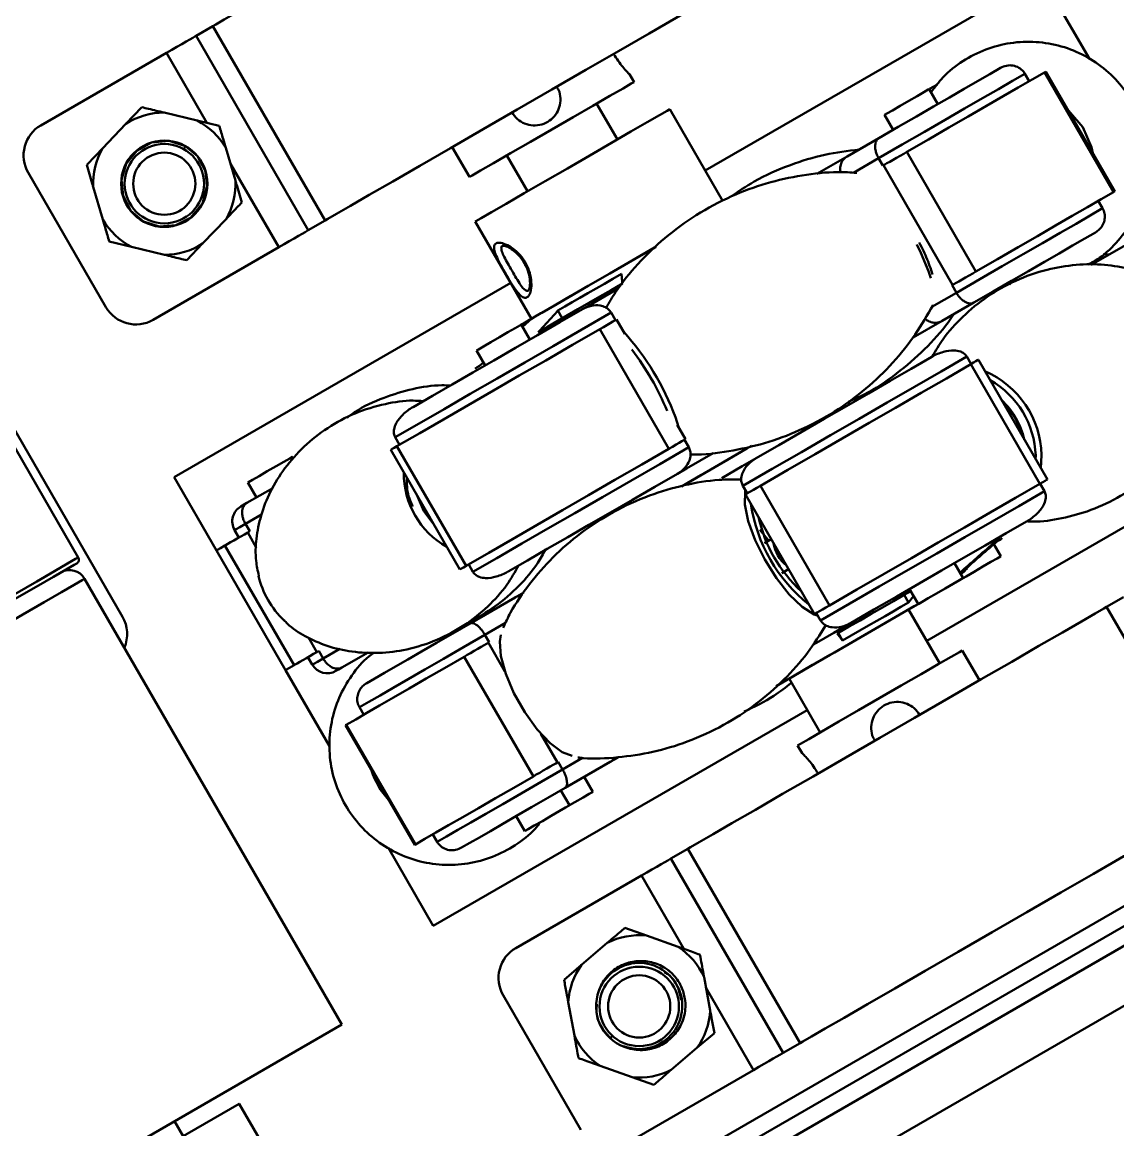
# Model space of a CAD drawing. Header units: millimetres. Extents: x 263 to 2983, y 441 to 2500.
# Drawn here: x 802.7 to 866.2, y 1396 to 1460.1 of the extents above; entities that cross this region are included whole.
import ezdxf

# ---------------------------------------------------------------- set-up
doc = ezdxf.new("R2010")
doc.units = ezdxf.units.MM
doc.header["$LTSCALE"] = 0.5
doc.layers.add('BOL', color=7, linetype='Continuous', lineweight=50)

# ---------------------------------------------------------------- blocks, each defined once
blk = doc.blocks.new('*U52')
at = {"layer": 'BOL'}
for p, q in [((-11.999, 6.192), (9.132, -6.008)), ((-1.803, 1.453), (-2.294, 0.589)), ((-0.071, 0.453), (-0.573, -0.405)), ((4.437, -3.297), (5.937, -0.699)), ((5.937, -0.699), (11.999, -4.199)), ((9.767, -4.065), (9.517, -4.498)), ((11.499, -5.065), (9.767, -4.065)), ((11.999, -4.199), (11.499, -5.065)), ((9.517, -4.498), (11.249, -5.498)), ((11.249, -5.498), (10.499, -6.797)), ((10.499, -6.797), (9.132, -6.008))]:
    blk.add_line(p, q, dxfattribs=at)
blk.add_lwpolyline([(-3.047, 6.797), (5.613, 1.797), (3.613, -1.667), (-5.047, 3.333)], close=True, dxfattribs=at)
blk = doc.blocks.new('*U53')
at = {"layer": 'BOL', "color": 0, "linetype": 'ByBlock', "lineweight": -2, "transparency": 16777216, "rotation": 239.9999999999999}
blk.add_blockref('*U52', (599.892, 1758.508), dxfattribs=at)

msp = doc.modelspace()

# ---------------------------------------------------------------- linework, layer by layer
at = {"layer": 'BOL'}
for p, q in [((861.769, 1462.76), (842.283, 1451.51)), ((864.533, 1457.973), (861.769, 1462.76)), ((813.779, 1459.88), (812.806, 1459.318)), ((813.779, 1459.88), (820.279, 1448.622)), ((812.806, 1459.318), (819.306, 1448.06)), ((803.82, 1454.13), (811.09, 1458.327)), ((811.09, 1458.327), (813.432, 1454.27)), ((860.8, 1457.12), (861.05, 1456.687)), ((865.926, 1450.265), (861.926, 1457.193)), ((866.005, 1450.311), (862.005, 1457.239)), ((838.167, 1456.64), (837.908, 1457.088)), ((855.271, 1456.238), (855.735, 1456.505)), ((855.761, 1455.366), (855.261, 1456.232)), ((808.748, 1454.221), (809.664, 1455.182)), ((837.202, 1453.311), (836.002, 1455.39)), ((810.954, 1454.87), (812.863, 1454.407)), ((843.3, 1449.748), (840.233, 1455.061)), ((852.663, 1454.732), (853.163, 1453.866)), ((807.394, 1452.798), (808.748, 1454.221)), ((812.863, 1454.407), (814.153, 1454.095)), ((850.501, 1452.329), (852.343, 1453.392)), ((814.527, 1452.822), (815.082, 1450.937)), ((827.641, 1452.872), (828.641, 1451.14)), ((830.806, 1452.39), (832.006, 1450.311)), ((852.329, 1452.23), (850.874, 1451.39)), ((852.329, 1452.23), (852.579, 1451.797)), ((853.963, 1452.596), (857.963, 1445.668)), ((803.088, 1451.398), (807.588, 1443.604)), ((814.797, 1451.905), (817.59, 1447.069)), ((852.579, 1451.797), (852.614, 1451.817)), ((856.614, 1444.889), (852.614, 1451.817)), ((808.548, 1425.682), (794.048, 1450.797)), ((805.99, 1429.113), (793.74, 1450.331)), ((807.407, 1448.68), (806.853, 1450.564)), ((865.3, 1449.326), (865.05, 1449.759)), ((814.541, 1448.703), (813.186, 1447.281)), ((820.279, 1448.622), (819.306, 1448.06)), ((828.975, 1448.561), (832.225, 1442.932)), ((809.072, 1447.094), (807.782, 1447.406)), ((810.981, 1446.632), (809.072, 1447.094)), ((810.32, 1442.872), (817.59, 1447.069)), ((813.186, 1447.281), (812.271, 1446.32)), ((864.629, 1446.052), (866.617, 1447.2)), ((865.681, 1446.659), (865.34, 1446.668)), ((855.213, 1445.691), (855.351, 1445.273)), ((855.445, 1445.494), (855.331, 1445.875)), ((831.025, 1445.01), (811.539, 1433.76)), ((860.125, 1445.184), (860.35, 1445.159)), ((855.416, 1443.62), (856.829, 1444.435)), ((856.579, 1444.868), (856.614, 1444.889)), ((856.829, 1444.435), (856.579, 1444.868)), ((857.843, 1443.866), (856.001, 1442.803)), ((834.009, 1442.964), (833.756, 1443.402)), ((836.839, 1443.286), (837.089, 1442.854)), ((832.137, 1441.727), (831.637, 1442.593)), ((832.226, 1442.933), (831.712, 1442.464)), ((837.635, 1442.055), (837.153, 1442.89)), ((856.001, 1442.803), (854.335, 1441.841)), ((840.186, 1435.404), (836.186, 1442.332)), ((829.039, 1441.093), (829.539, 1440.227)), ((857.429, 1440.74), (857.679, 1440.307)), ((862.104, 1433.625), (858.104, 1440.553)), ((829.219, 1440.199), (829.443, 1440.393)), ((861.663, 1433.37), (857.663, 1440.298)), ((850.666, 1437.991), (850.574, 1438.15)), ((840.56, 1437.232), (840.738, 1436.681)), ((841.153, 1435.962), (840.67, 1436.798)), ((855.118, 1424.28), (876.769, 1436.78)), ((824.342, 1436.071), (824.592, 1435.638)), ((824.079, 1435.342), (828.079, 1428.414)), ((824.44, 1435.55), (828.44, 1428.622)), ((841.339, 1435.492), (841.089, 1435.925)), ((818.391, 1434.945), (818.402, 1434.951)), ((861.423, 1435.01), (861.422, 1434.806)), ((861.769, 1435.043), (861.721, 1434.289)), ((811.539, 1433.76), (813.989, 1429.517)), ((815.804, 1433.451), (816.304, 1432.585)), ((861.929, 1432.946), (861.679, 1433.379)), ((815.756, 1432.269), (817.247, 1433.13)), ((844.471, 1433.259), (844.721, 1432.826)), ((844.612, 1432.764), (848.612, 1425.835)), ((845.483, 1433.266), (849.483, 1426.338)), ((815.756, 1432.269), (815.404, 1432.066)), ((816.598, 1431.6), (815.662, 1431.06)), ((815.662, 1431.06), (815.912, 1430.627)), ((815.038, 1430.7), (815.288, 1430.267)), ((815.797, 1430.56), (815.912, 1430.627)), ((815.797, 1430.56), (816.295, 1429.697)), ((846.112, 1430.165), (845.729, 1429.944)), ((818.478, 1422.871), (814.478, 1429.799)), ((859.409, 1429.182), (859.006, 1429.88)), ((813.989, 1429.517), (817.989, 1422.589)), ((822.183, 1383.325), (900.125, 1428.325)), ((828.842, 1428.277), (828.592, 1428.71)), ((846.729, 1428.212), (847.112, 1428.433)), ((857.22, 1427.918), (856.72, 1428.784)), ((857.094, 1428.135), (857.358, 1428.374)), ((857.449, 1428.464), (857.401, 1428.548)), ((821.255, 1402.073), (806.355, 1427.88)), ((822.683, 1382.459), (900.625, 1427.459)), ((831.285, 1426.801), (831.781, 1427.087)), ((854.121, 1427.284), (854.622, 1426.418)), ((901.125, 1426.593), (823.183, 1381.593)), ((828.681, 1425.297), (831.285, 1426.801)), ((853.803, 1426.943), (854.056, 1426.505)), ((854.056, 1426.505), (854.357, 1426.875)), ((854.648, 1426.433), (854.622, 1426.418)), ((865.528, 1426.248), (866.502, 1426.811)), ((848.971, 1425.465), (848.721, 1425.898)), ((855.868, 1422.981), (854.068, 1426.098)), ((872.028, 1414.99), (865.528, 1426.248)), ((830.722, 1425.321), (829.531, 1424.634)), ((819.308, 1424.478), (819.797, 1423.632)), ((829.531, 1424.634), (829.781, 1424.201)), ((849.989, 1424.741), (850.242, 1424.303)), ((820.162, 1423.266), (821.134, 1423.827)), ((902.625, 1423.995), (824.683, 1378.995)), ((829.781, 1424.201), (829.732, 1424.172)), ((829.732, 1424.172), (830.691, 1422.51)), ((819.288, 1423.339), (819.538, 1422.906)), ((819.797, 1423.632), (819.912, 1423.699)), ((820.162, 1423.266), (819.912, 1423.699)), ((822.773, 1423.618), (821.256, 1422.743)), ((832.337, 1416.439), (828.337, 1423.367)), ((858.167, 1421.999), (857.167, 1423.731)), ((817.989, 1422.589), (820.534, 1418.181)), ((847.14, 1422.098), (848.94, 1418.981)), ((822.266, 1420.439), (822.516, 1420.006)), ((826.539, 1407.78), (848.19, 1420.28)), ((821.465, 1419.399), (825.465, 1412.471)), ((821.508, 1419.424), (825.508, 1412.496)), ((832.772, 1418.906), (833.732, 1417.244)), ((847.641, 1418.231), (847.899, 1417.782)), ((834.031, 1416.84), (835.182, 1417.504)), ((837.244, 1417.539), (836.785, 1417.275)), ((833.781, 1417.273), (833.732, 1417.244)), ((834.031, 1416.84), (833.781, 1417.273)), ((836.785, 1417.275), (834.181, 1415.771)), ((835.788, 1415.544), (835.288, 1416.41)), ((834.435, 1414.763), (833.935, 1415.629)), ((831.337, 1414.129), (831.837, 1413.263)), ((826.766, 1412.645), (826.516, 1413.078)), ((831.857, 1413.275), (831.837, 1413.263)), ((823.922, 1412.313), (826.539, 1407.78)), ((841.279, 1412.248), (840.306, 1411.686)), ((847.779, 1400.99), (841.279, 1412.248)), ((846.806, 1400.428), (840.306, 1411.686)), ((838.59, 1410.695), (831.32, 1406.498)), ((841.041, 1406.45), (838.59, 1410.695)), ((838.88, 1407.217), (837.63, 1407.662)), ((840.731, 1406.56), (838.88, 1407.217)), ((836.619, 1406.8), (835.125, 1405.526)), ((835.125, 1405.526), (834.115, 1404.665)), ((842.579, 1402.879), (842.223, 1404.811)), ((845.09, 1399.437), (842.333, 1404.211)), ((835.088, 1395.972), (830.588, 1403.766)), ((834.355, 1403.36), (834.712, 1401.428)), ((840.926, 1403.573), (840.867, 1403.777)), ((841.81, 1400.713), (842.82, 1401.574)), ((840.315, 1399.438), (841.81, 1400.713)), ((847.779, 1400.99), (846.806, 1400.428)), ((836.203, 1399.679), (838.054, 1399.021)), ((845.09, 1399.437), (837.82, 1395.24)), ((838.054, 1399.021), (839.305, 1398.577))]:
    msp.add_line(p, q, dxfattribs=at)
at = {"layer": 'BOL', "flags": 128}
for points in [[(813.779, 1459.88), (813.945, 1459.975), (814.436, 1460.259), (815.241, 1460.724), (816.336, 1461.356), (817.692, 1462.139), (819.272, 1463.051), (821.033, 1464.068), (822.927, 1465.162), (824.903, 1466.302), (826.905, 1467.458), (828.88, 1468.598), (830.774, 1469.692), (832.535, 1470.709), (834.115, 1471.621), (835.472, 1472.404), (836.567, 1473.036), (837.371, 1473.501), (837.863, 1473.784), (838.028, 1473.88)], [(820.279, 1448.622), (820.445, 1448.717), (820.936, 1449.001), (821.741, 1449.465), (822.836, 1450.098), (824.192, 1450.881), (825.772, 1451.793), (827.533, 1452.81), (829.427, 1453.903), (831.403, 1455.043), (833.405, 1456.2), (835.38, 1457.34), (837.274, 1458.433), (839.035, 1459.45), (840.615, 1460.363), (841.972, 1461.146), (843.067, 1461.778), (843.871, 1462.242), (844.363, 1462.526), (844.528, 1462.622)], [(811.09, 1458.327), (811.399, 1458.505), (811.698, 1458.678), (811.978, 1458.84), (812.229, 1458.985), (812.443, 1459.109), (812.615, 1459.207), (812.737, 1459.278), (812.806, 1459.318)], [(860.8, 1457.12), (860.085, 1456.708), (859.262, 1456.233), (858.336, 1455.698), (857.31, 1455.106), (856.191, 1454.459), (854.983, 1453.762), (853.694, 1453.018), (852.329, 1452.23)], [(852.343, 1453.392), (853.458, 1454.036), (854.514, 1454.646), (855.506, 1455.218), (856.43, 1455.752), (857.282, 1456.244), (858.06, 1456.693), (858.76, 1457.098), (859.38, 1457.455)], [(853.963, 1452.596), (855.216, 1453.319), (856.404, 1454.005), (857.522, 1454.651), (858.567, 1455.254), (859.533, 1455.812), (860.417, 1456.322), (861.216, 1456.783), (861.926, 1457.193)], [(861.926, 1457.193), (861.99, 1457.23), (862.005, 1457.239)], [(838.167, 1456.64), (838.005, 1456.546), (837.529, 1456.271), (836.772, 1455.834), (835.785, 1455.265), (834.637, 1454.601), (833.404, 1453.89)], [(854.073, 1455.546), (854.56, 1455.827), (854.956, 1456.056), (855.2, 1456.197), (855.261, 1456.232)], [(852.663, 1454.732), (852.668, 1454.735), (852.809, 1454.816), (853.125, 1454.999), (853.569, 1455.255), (854.073, 1455.546)], [(829.324, 1448.763), (829.916, 1449.105), (830.761, 1449.593), (831.814, 1450.2), (833.016, 1450.895), (834.305, 1451.638), (835.609, 1452.391), (836.859, 1453.113), (837.988, 1453.765), (838.934, 1454.311), (839.647, 1454.723), (840.088, 1454.977), (840.233, 1455.061)], [(863.281, 1455.029), (863.324, 1454.993), (864.148, 1454.031)], [(864.148, 1454.031), (864.652, 1452.868), (864.729, 1452.52)], [(833.404, 1453.89), (832.171, 1453.178), (831.022, 1452.515), (830.036, 1451.945), (829.279, 1451.508), (828.803, 1451.233), (828.641, 1451.14)], [(812.193, 1452.918), (812.885, 1452.339), (813.333, 1451.525), (813.454, 1450.639), (813.175, 1449.601), (812.479, 1448.773), (811.641, 1448.354), (810.669, 1448.279), (809.763, 1448.572), (809.036, 1449.18), (808.58, 1450.044), (808.488, 1450.978), (808.76, 1451.902), (809.368, 1452.658), (810.228, 1453.128), (811.244, 1453.225), (812.193, 1452.918), (812.193, 1452.918)], [(848.752, 1451.319), (849.422, 1451.706), (850.501, 1452.329)], [(852.614, 1451.817), (852.692, 1451.862), (852.814, 1451.933), (852.974, 1452.025), (853.162, 1452.134), (853.368, 1452.252), (853.578, 1452.373), (853.78, 1452.49), (853.963, 1452.596)], [(857.963, 1445.668), (859.216, 1446.391), (860.404, 1447.077), (861.522, 1447.723), (862.567, 1448.326), (863.533, 1448.884), (864.417, 1449.394), (865.216, 1449.855), (865.926, 1450.265)], [(866.005, 1450.311), (865.99, 1450.302), (865.926, 1450.265)], [(856.829, 1444.435), (858.194, 1445.223), (859.483, 1445.968), (860.691, 1446.665), (861.81, 1447.311), (862.836, 1447.904), (863.762, 1448.438), (864.585, 1448.914), (865.3, 1449.326)], [(828.975, 1448.561), (829.016, 1448.585), (829.324, 1448.763)], [(817.59, 1447.069), (817.899, 1447.247), (818.198, 1447.42), (818.478, 1447.581), (818.729, 1447.726), (818.943, 1447.85), (819.115, 1447.949), (819.237, 1448.02), (819.306, 1448.06)], [(864.88, 1447.929), (864.26, 1447.571), (863.56, 1447.167), (862.782, 1446.718), (861.93, 1446.226), (861.006, 1445.692), (860.014, 1445.12), (858.958, 1444.51), (857.843, 1443.866)], [(839.42, 1447.086), (838.209, 1446.387), (836.904, 1445.634), (835.65, 1444.91), (834.515, 1444.254), (833.56, 1443.703), (832.836, 1443.285), (832.383, 1443.023), (832.225, 1442.932), (832.225, 1442.932)], [(832.227, 1442.933), (832.35, 1443.005), (832.772, 1443.248), (833.467, 1443.649), (834.399, 1444.187), (835.517, 1444.833), (836.761, 1445.551), (838.064, 1446.303), (839.355, 1447.049), (839.446, 1447.101)], [(854.537, 1447.235), (854.772, 1446.753), (855.213, 1445.691)], [(857.963, 1445.668), (857.78, 1445.562), (857.578, 1445.445), (857.368, 1445.324), (857.162, 1445.205), (856.974, 1445.097), (856.814, 1445.004), (856.692, 1444.934), (856.614, 1444.889)], [(832.618, 1442.161), (833.157, 1442.473), (833.722, 1442.799), (834.311, 1443.139), (834.919, 1443.49), (835.545, 1443.851), (836.185, 1444.221), (836.835, 1444.596), (837.492, 1444.975)], [(837.434, 1445.526), (836.938, 1445.239), (836.448, 1444.956), (835.965, 1444.678), (835.493, 1444.405), (835.034, 1444.14), (834.59, 1443.884), (834.163, 1443.637), (833.756, 1443.402)], [(835.178, 1443.483), (835.529, 1443.685), (836.46, 1444.222), (837.186, 1444.641)], [(836.839, 1443.286), (835.153, 1442.313), (833.486, 1441.351), (831.846, 1440.404), (830.242, 1439.478), (828.682, 1438.577), (827.173, 1437.706), (825.724, 1436.869), (824.342, 1436.071)], [(825.374, 1437.822), (826.489, 1438.466), (827.643, 1439.132), (828.833, 1439.819), (830.055, 1440.525), (831.305, 1441.246), (832.578, 1441.981), (833.871, 1442.728), (835.178, 1443.483)], [(829.039, 1441.093), (829.04, 1441.093), (829.152, 1441.158), (829.445, 1441.327), (829.874, 1441.575), (830.374, 1441.863), (830.868, 1442.149), (831.281, 1442.387), (831.551, 1442.543), (831.637, 1442.593)], [(831.637, 1442.593), (831.764, 1442.666), (832.22, 1442.929), (832.225, 1442.932)], [(836.186, 1442.332), (836.396, 1442.454), (836.6, 1442.571), (836.785, 1442.678), (836.941, 1442.768), (837.058, 1442.836), (837.13, 1442.877), (837.153, 1442.89)], [(824.44, 1435.55), (825.761, 1436.313), (827.135, 1437.107), (828.558, 1437.928), (830.023, 1438.774), (831.524, 1439.641), (833.056, 1440.525), (834.612, 1441.423), (836.186, 1442.332)], [(857.429, 1440.74), (855.945, 1439.884), (854.407, 1438.996), (852.821, 1438.08), (851.196, 1437.142), (849.54, 1436.186), (847.861, 1435.217), (846.169, 1434.239), (844.471, 1433.259)], [(845.235, 1434.855), (846.559, 1435.619), (847.877, 1436.38), (849.183, 1437.134), (850.474, 1437.88), (851.746, 1438.614), (852.994, 1439.335), (854.214, 1440.039), (855.401, 1440.725)], [(857.663, 1440.298), (857.832, 1440.396), (857.966, 1440.473), (858.058, 1440.526), (858.101, 1440.551), (858.104, 1440.553)], [(828.977, 1440.059), (828.977, 1440.059), (829.011, 1440.079), (829.091, 1440.125), (829.219, 1440.199)], [(857.663, 1440.298), (856.251, 1439.483), (854.796, 1438.643), (853.303, 1437.781), (851.778, 1436.901), (850.227, 1436.005), (848.657, 1435.099), (847.073, 1434.184), (845.483, 1433.266)], [(841.153, 1435.962), (841.13, 1435.949), (841.058, 1435.908), (840.941, 1435.84), (840.785, 1435.75), (840.6, 1435.643), (840.396, 1435.525), (840.186, 1435.404)], [(824.079, 1435.342), (824.1, 1435.354), (824.17, 1435.395), (824.285, 1435.461), (824.44, 1435.55)], [(828.44, 1428.622), (829.761, 1429.385), (831.135, 1430.178), (832.558, 1431), (834.023, 1431.846), (835.524, 1432.712), (837.056, 1433.597), (838.612, 1434.495), (840.186, 1435.404)], [(828.842, 1428.277), (830.224, 1429.075), (831.673, 1429.912), (833.182, 1430.783), (834.742, 1431.684), (836.346, 1432.61), (837.986, 1433.557), (839.653, 1434.519), (841.339, 1435.492)], [(840.912, 1433.225), (841.787, 1433.73), (843.083, 1434.479), (844.437, 1435.26), (844.969, 1435.568)], [(844.968, 1435.567), (844.706, 1435.416), (843.349, 1434.632), (842.037, 1433.874), (840.916, 1433.228)], [(815.804, 1433.451), (815.848, 1433.477), (816.072, 1433.606), (816.453, 1433.826), (816.933, 1434.103), (817.438, 1434.395), (817.893, 1434.658), (818.228, 1434.851), (818.391, 1434.945)], [(842.743, 1435.148), (841.208, 1434.262), (840.678, 1433.956)], [(843.254, 1433.711), (844.433, 1434.392), (845.239, 1434.857)], [(840.678, 1433.956), (839.371, 1433.201), (838.078, 1432.455), (836.805, 1431.72), (835.555, 1430.999), (834.333, 1430.293), (833.143, 1429.606), (831.989, 1428.939), (830.874, 1428.296)], [(862.104, 1433.625), (862.101, 1433.623), (862.058, 1433.598), (861.966, 1433.545), (861.832, 1433.468), (861.663, 1433.37)], [(848.822, 1425.723), (848.602, 1425.806), (847.907, 1426.251), (847.157, 1426.971), (846.412, 1427.908), (845.733, 1428.987), (845.175, 1430.12), (844.783, 1431.215), (844.589, 1432.183), (844.608, 1432.947), (844.62, 1433.001)], [(844.612, 1432.764), (844.618, 1432.767), (844.668, 1432.796), (844.765, 1432.852), (844.905, 1432.932), (845.078, 1433.032), (845.274, 1433.146), (845.483, 1433.266)], [(848.971, 1425.465), (850.669, 1426.445), (852.361, 1427.422), (854.04, 1428.391), (855.696, 1429.348), (857.321, 1430.286), (858.907, 1431.201), (860.445, 1432.09), (861.929, 1432.946)], [(861.663, 1433.37), (860.251, 1432.555), (858.796, 1431.715), (857.303, 1430.853), (855.778, 1429.972), (854.227, 1429.077), (852.657, 1428.17), (851.073, 1427.256), (849.483, 1426.338)], [(826.57, 1431.028), (825.999, 1431.786), (825.588, 1432.729)], [(826.362, 1431.388), (825.86, 1432.217), (825.796, 1432.369)], [(815.662, 1431.06), (815.335, 1430.871), (815.128, 1430.752), (815.041, 1430.701), (815.038, 1430.7)], [(860.901, 1431.198), (859.714, 1430.513), (858.494, 1429.808), (857.246, 1429.088), (855.974, 1428.354), (854.683, 1427.608), (853.377, 1426.854), (852.059, 1426.093), (850.735, 1425.329)], [(814.478, 1429.799), (814.544, 1429.837), (814.656, 1429.902), (814.808, 1429.99), (814.99, 1430.095), (815.192, 1430.211), (815.402, 1430.333), (815.608, 1430.451), (815.797, 1430.56)], [(845.442, 1430.717), (845.904, 1430.168), (845.968, 1430.082)], [(859.481, 1430.221), (859.467, 1430.213), (859.407, 1430.178), (859.3, 1430.117), (859.147, 1430.028), (858.948, 1429.914)], [(813.989, 1429.517), (813.99, 1429.517), (814.052, 1429.553), (814.215, 1429.647), (814.478, 1429.799)], [(784.339, 1416.613), (784.378, 1416.635), (784.688, 1416.815), (785.3, 1417.168), (786.195, 1417.685), (787.349, 1418.351), (788.727, 1419.146), (790.291, 1420.049), (791.994, 1421.033), (793.789, 1422.069), (795.624, 1423.128), (797.445, 1424.18), (799.201, 1425.193), (800.84, 1426.14), (802.316, 1426.992), (803.587, 1427.726), (804.615, 1428.319), (805.371, 1428.756), (805.834, 1429.023), (805.99, 1429.113), (805.99, 1429.113)], [(859.409, 1429.182), (859.385, 1429.168), (859.193, 1429.057), (858.836, 1428.851), (858.369, 1428.581), (857.862, 1428.289), (857.393, 1428.018), (857.22, 1427.918)], [(805.898, 1428.771), (805.745, 1428.683), (805.292, 1428.422), (804.551, 1427.994), (803.543, 1427.412), (802.298, 1426.693), (800.851, 1425.858), (799.245, 1424.93), (797.524, 1423.937), (795.739, 1422.906), (793.942, 1421.868), (792.183, 1420.853), (790.513, 1419.889), (788.981, 1419.004), (787.63, 1418.224), (786.5, 1417.572), (785.622, 1417.065), (785.023, 1416.719), (784.719, 1416.544), (784.68, 1416.521)], [(828.44, 1428.622), (828.285, 1428.533), (828.17, 1428.466), (828.1, 1428.426), (828.079, 1428.414)], [(857.047, 1428.232), (857.197, 1428.318), (857.312, 1428.385), (857.393, 1428.432), (857.438, 1428.458), (857.449, 1428.464)], [(806.355, 1427.88), (806.203, 1427.793), (805.751, 1427.532), (805.013, 1427.106), (804.01, 1426.526), (802.77, 1425.811), (801.329, 1424.979), (799.729, 1424.055), (798.015, 1423.066), (796.238, 1422.039), (794.447, 1421.006), (792.695, 1419.994), (791.033, 1419.034), (789.507, 1418.153), (788.161, 1417.377), (787.036, 1416.727), (786.162, 1416.222), (785.565, 1415.877), (785.262, 1415.702), (785.224, 1415.68)], [(857.22, 1427.918), (857.196, 1427.904), (857.004, 1427.793), (856.647, 1427.587), (856.179, 1427.317), (855.673, 1427.025), (855.203, 1426.754), (854.844, 1426.546), (854.648, 1426.433)], [(854.189, 1427.166), (853.806, 1426.945), (853.187, 1426.587), (852.553, 1426.221), (851.907, 1425.849), (851.253, 1425.471), (850.592, 1425.089), (849.93, 1424.707)], [(854.648, 1426.433), (854.572, 1426.389), (853.544, 1425.796), (852.358, 1425.111), (851.077, 1424.371), (849.771, 1423.617), (848.509, 1422.889), (847.361, 1422.226), (846.395, 1421.668)], [(846.435, 1421.691), (847.165, 1422.113), (848.286, 1422.76), (849.531, 1423.479), (850.834, 1424.231), (852.125, 1424.977), (853.334, 1425.675), (854.396, 1426.288), (854.648, 1426.433)], [(849.483, 1426.338), (849.274, 1426.217), (849.078, 1426.104), (848.905, 1426.004), (848.765, 1425.924), (848.668, 1425.867), (848.618, 1425.839), (848.612, 1425.835)], [(850.242, 1424.303), (850.742, 1424.592), (851.24, 1424.879), (851.734, 1425.165), (852.222, 1425.446), (852.7, 1425.722), (853.167, 1425.992), (853.619, 1426.253), (854.056, 1426.505)], [(865.528, 1426.248), (865.363, 1426.153), (864.871, 1425.869), (864.067, 1425.405), (862.972, 1424.773), (861.615, 1423.989), (860.035, 1423.077), (858.274, 1422.06), (856.38, 1420.967), (854.405, 1419.827), (852.403, 1418.67), (850.427, 1417.53), (848.534, 1416.437), (846.772, 1415.42), (845.192, 1414.508), (843.836, 1413.725), (842.741, 1413.092), (841.936, 1412.628), (841.445, 1412.344), (841.279, 1412.248)], [(822.686, 1421.837), (823.157, 1422.108), (823.713, 1422.429), (824.351, 1422.798), (825.069, 1423.212), (825.865, 1423.671), (826.734, 1424.173), (827.674, 1424.716), (828.681, 1425.297)], [(850.735, 1425.329), (850.667, 1425.289), (849.741, 1424.755), (848.731, 1424.172), (848.519, 1424.049)], [(829.531, 1424.634), (828.287, 1423.915), (827.128, 1423.246), (826.061, 1422.63), (825.09, 1422.069), (824.221, 1421.568), (823.458, 1421.127), (822.805, 1420.751), (822.266, 1420.439)], [(834.579, 1417.626), (834.013, 1417.835), (833.302, 1418.364), (832.555, 1419.161), (831.838, 1420.155), (831.214, 1421.257), (830.739, 1422.37), (830.456, 1423.395), (830.389, 1424.24), (830.458, 1424.637)], [(828.337, 1423.367), (828.508, 1423.466), (828.703, 1423.578), (828.911, 1423.698), (829.12, 1423.819), (829.318, 1423.933), (829.492, 1424.034), (829.633, 1424.115), (829.732, 1424.172)], [(819.797, 1423.632), (819.608, 1423.523), (819.402, 1423.404), (819.192, 1423.283), (818.99, 1423.167), (818.808, 1423.061), (818.656, 1422.974), (818.544, 1422.909), (818.478, 1422.871)], [(819.538, 1422.906), (819.541, 1422.907), (819.628, 1422.957), (819.835, 1423.077), (820.162, 1423.266)], [(828.337, 1423.367), (827.201, 1422.711), (826.139, 1422.098), (825.153, 1421.528), (824.248, 1421.006), (823.428, 1420.533), (822.697, 1420.11), (822.056, 1419.74), (821.508, 1419.424)], [(852.404, 1420.981), (853.637, 1421.692), (854.785, 1422.356), (855.772, 1422.925), (856.529, 1423.362), (857.005, 1423.637), (857.167, 1423.731)], [(817.989, 1422.589), (817.99, 1422.589), (818.052, 1422.625), (818.215, 1422.719), (818.478, 1422.871)], [(821.256, 1422.743), (821.063, 1422.631), (820.945, 1422.563), (820.904, 1422.54), (820.904, 1422.54)], [(847.641, 1418.231), (847.803, 1418.324), (848.279, 1418.599), (849.036, 1419.036), (850.022, 1419.606), (851.171, 1420.269), (852.404, 1420.981)], [(821.465, 1419.399), (821.467, 1419.401), (821.508, 1419.424)], [(826.766, 1412.645), (827.305, 1412.956), (827.958, 1413.333), (828.721, 1413.774), (829.59, 1414.275), (830.561, 1414.836), (831.628, 1415.452), (832.787, 1416.121), (834.031, 1416.84)], [(833.732, 1417.244), (833.633, 1417.187), (833.492, 1417.105), (833.318, 1417.005), (833.12, 1416.891), (832.911, 1416.77), (832.703, 1416.65), (832.508, 1416.537), (832.337, 1416.439)], [(832.337, 1416.439), (831.201, 1415.783), (830.139, 1415.169), (829.153, 1414.6), (828.248, 1414.078), (827.428, 1413.605), (826.697, 1413.182), (826.056, 1412.812), (825.508, 1412.496)], [(834.181, 1415.771), (833.174, 1415.19), (832.234, 1414.647), (831.365, 1414.145), (830.569, 1413.686), (829.851, 1413.271), (829.213, 1412.903), (828.657, 1412.582), (828.186, 1412.31)], [(835.788, 1415.544), (835.764, 1415.531), (835.572, 1415.42), (835.215, 1415.214), (834.748, 1414.944), (834.435, 1414.763)], [(872.028, 1414.99), (871.863, 1414.895), (871.371, 1414.611), (870.567, 1414.146), (869.472, 1413.514), (868.115, 1412.731), (866.535, 1411.819), (864.774, 1410.802), (862.88, 1409.709), (860.905, 1408.568), (858.903, 1407.412), (856.927, 1406.272), (855.033, 1405.178), (853.272, 1404.162), (851.692, 1403.249), (850.336, 1402.466), (849.241, 1401.834), (848.436, 1401.369), (847.945, 1401.086), (847.779, 1400.99)], [(834.435, 1414.763), (834.405, 1414.746), (834.202, 1414.629), (833.837, 1414.418), (833.364, 1414.145), (832.858, 1413.853), (832.393, 1413.584), (832.042, 1413.382), (831.857, 1413.275)], [(825.508, 1412.496), (825.467, 1412.472), (825.465, 1412.471)], [(838.59, 1410.695), (838.899, 1410.874), (839.198, 1411.047), (839.478, 1411.208), (839.729, 1411.353), (839.943, 1411.477), (840.115, 1411.576), (840.237, 1411.646), (840.306, 1411.686)], [(845.09, 1399.437), (845.399, 1399.616), (845.698, 1399.788), (845.978, 1399.95), (846.229, 1400.095), (846.443, 1400.219), (846.615, 1400.318), (846.737, 1400.388), (846.806, 1400.428)]]:
    msp.add_lwpolyline(points, dxfattribs=at)
at = {"layer": 'BOL'}
for centre, radius in [((810.967, 1450.751), 2.5), ((810.967, 1450.751), 2.3), ((810.967, 1450.751), 1.8), ((838.467, 1403.119), 2.3), ((838.467, 1403.119), 1.8)]:
    msp.add_circle(centre, radius, dxfattribs=at)
for centre, radius, start, end in [((810.967, 1450.751), 4.119, 90.18721, 122.59771), ((804.82, 1452.398), 2, 120, 210), ((810.967, 1450.751), 4.119, 30.18721, 62.59771), ((810.967, 1450.751), 4.119, 150.18721, 182.59771), ((810.967, 1450.751), 4.119, 330.18721, 2.59771), ((810.967, 1450.751), 4.119, 210.18721, 242.59771), ((810.967, 1450.751), 4.119, 270.18721, 302.59771), ((809.32, 1444.604), 2, 210, 300), ((826.416, 1432.04), 15.067, 20.15573, 42.25694), ((825.801, 1431.717), 15.448, 22.39041, 37.61008), ((856.324, 1434.89), 5.447, 1.60132, 66.59453), ((856.232, 1434.85), 5.193, 1.76246, 60.53716), ((856.35, 1434.921), 4.531, 13.0858, 46.9148), ((856.577, 1435.052), 4.233, 14.21866, 45.78193), ((829.707, 1433.973), 4.871, 179.32662, 240.67361), ((853.995, 1433.562), 9.163, 188.48481, 231.51535), ((815.904, 1431.2), 1, 120, 210), ((853.398, 1433.217), 8.214, 192.52676, 227.47384), ((848.354, 1430.305), 2.145, 189.64676, 230.35267), ((805.773, 1428.988), 0.25, 300, 30), ((805.489, 1427.38), 1, 30, 120), ((821.566, 1429.272), 5.289, 193.29444, 226.21609), ((806.815, 1424.682), 2, 336.8699, 30), ((820.404, 1423.406), 1, 210, 300), ((827.052, 1418.006), 4.257, 196.65472, 223.34526), ((838.467, 1403.119), 4.119, 84.24467, 116.65517), ((832.32, 1404.766), 2, 120, 210), ((838.467, 1403.119), 4.119, 24.24467, 56.65517), ((838.467, 1403.119), 4.119, 144.24467, 176.65517), ((838.466, 1403.144), 2.492, 248.46975, 165.09255), ((838.467, 1403.119), 2.5, 164.54596, 255.07299), ((838.467, 1403.119), 4.119, 324.24467, 356.65517), ((838.467, 1403.119), 4.119, 204.24467, 236.65517), ((838.467, 1403.119), 4.119, 264.24467, 296.65517)]:
    msp.add_arc(centre, radius, start, end, dxfattribs=at)
for points, knots in [([(866.878, 1455.715), (866.759, 1455.894), (866.368, 1456.482), (865.529, 1457.354), (864.302, 1458.195), (862.919, 1458.754), (861.448, 1459.008), (859.956, 1458.944), (858.509, 1458.567), (857.183, 1457.886), (856.102, 1457.044), (855.591, 1456.352), (855.374, 1456.058)], [0, 0, 0, 0, 0.047251, 0.155633, 0.264337, 0.373231, 0.482317, 0.591569, 0.700923, 0.810305, 0.919633, 1, 1, 1, 1]), ([(836.986, 1458.267), (837.073, 1458.127), (837.246, 1457.846), (837.523, 1457.494), (837.755, 1457.236), (837.901, 1457.088), (837.903, 1457.086), (837.904, 1457.085)], [0, 0, 0, 0, 0.209361, 0.418508, 0.632631, 0.850279, 1, 1, 1, 1]), ([(859.38, 1457.455), (859.494, 1457.507), (859.724, 1457.612), (860.107, 1457.613), (860.452, 1457.492), (860.681, 1457.305), (860.771, 1457.165), (860.8, 1457.12)], [0, 0, 0, 0, 0.23284, 0.465954, 0.690685, 0.901639, 1, 1, 1, 1]), ([(831.105, 1454.872), (831.201, 1454.737), (831.394, 1454.467), (831.829, 1454.208), (832.322, 1454.095), (832.832, 1454.154), (833.291, 1454.378), (833.645, 1454.732), (833.868, 1455.182), (833.926, 1455.682), (833.86, 1456.102), (833.725, 1456.303), (833.685, 1456.362)], [0, 0, 0, 0, 0.104634, 0.209175, 0.316184, 0.424961, 0.531118, 0.634494, 0.738964, 0.846777, 0.955269, 1, 1, 1, 1]), ([(809.664, 1455.182), (809.795, 1455.15), (810.219, 1455.047), (810.654, 1454.942), (810.954, 1454.87)], [0, 0, 0, 0, 0.309675, 1, 1, 1, 1]), ([(864.444, 1446.067), (864.671, 1446.191), (865.334, 1446.551), (866.238, 1447.436), (867.104, 1448.644), (867.683, 1450.019), (867.962, 1451.482), (867.919, 1452.966), (867.582, 1454.418), (867.112, 1455.284), (866.878, 1455.715)], [0, 0, 0, 0, 0.0698904, 0.203476, 0.3368585, 0.4699951, 0.6028773, 0.7355466, 0.8680982, 1, 1, 1, 1]), ([(814.153, 1454.095), (814.226, 1453.846), (814.35, 1453.426), (814.476, 1452.997), (814.527, 1452.822)], [0, 0, 0, 0, 0.592733, 1, 1, 1, 1]), ([(852.329, 1452.23), (852.292, 1452.3), (852.218, 1452.441), (852.147, 1452.678), (852.112, 1452.959), (852.169, 1453.233), (852.273, 1453.352), (852.342, 1453.392), (852.343, 1453.392)], [0, 0, 0, 0, 0.107647, 0.214434, 0.382772, 0.66395, 0.997025, 1, 1, 1, 1]), ([(806.478, 1451.837), (806.571, 1451.935), (806.872, 1452.251), (807.181, 1452.575), (807.394, 1452.798)], [0, 0, 0, 0, 0.3097071, 1, 1, 1, 1]), ([(812.099, 1452.753), (812.117, 1452.784), (812.148, 1452.838), (812.179, 1452.893), (812.193, 1452.918)], [0, 0, 0, 0, 0.560049, 1, 1, 1, 1]), ([(851.203, 1452.734), (850.538, 1452.651), (849.185, 1452.48), (847.135, 1451.848), (845.285, 1451.039), (844.202, 1450.297), (843.756, 1449.992)], [0, 0, 0, 0, 0.251446, 0.511258, 0.798742, 1, 1, 1, 1]), ([(850.12, 1451.419), (850.11, 1451.489), (850.083, 1451.663), (850.147, 1451.93), (850.287, 1452.171), (850.427, 1452.286), (850.499, 1452.328), (850.501, 1452.329)], [0, 0, 0, 0, 0.1809379, 0.4537344, 0.7447478, 0.9935562, 1, 1, 1, 1]), ([(806.853, 1450.564), (806.834, 1450.627), (806.708, 1451.057), (806.584, 1451.478), (806.478, 1451.837)], [0, 0, 0, 0, 0.145982, 1, 1, 1, 1]), ([(851.075, 1451.382), (850.712, 1451.403), (849.654, 1451.464), (847.882, 1451.269), (845.807, 1450.811), (843.738, 1450.044), (841.758, 1448.986), (839.937, 1447.657), (838.385, 1446.147), (837.252, 1444.776), (836.727, 1443.874), (836.549, 1443.568)], [0, 0, 0, 0, 0.063498, 0.184796, 0.307364, 0.430664, 0.564625, 0.693848, 0.818378, 0.938481, 1, 1, 1, 1]), ([(815.082, 1450.937), (815.1, 1450.875), (815.227, 1450.444), (815.351, 1450.024), (815.456, 1449.664)], [0, 0, 0, 0, 0.145976, 1, 1, 1, 1]), ([(815.456, 1449.664), (815.363, 1449.566), (815.062, 1449.25), (814.754, 1448.927), (814.541, 1448.703)], [0, 0, 0, 0, 0.3096716, 1, 1, 1, 1]), ([(865.3, 1449.326), (865.344, 1449.228), (865.433, 1449.031), (865.433, 1448.698), (865.331, 1448.379), (865.14, 1448.107), (864.962, 1447.985), (864.88, 1447.929)], [0, 0, 0, 0, 0.198828, 0.397482, 0.600964, 0.815767, 1, 1, 1, 1]), ([(807.782, 1447.406), (807.708, 1447.655), (807.585, 1448.075), (807.458, 1448.505), (807.407, 1448.68)], [0, 0, 0, 0, 0.592735, 1, 1, 1, 1]), ([(831.974, 1444.173), (831.964, 1444.167), (831.891, 1444.13), (831.736, 1444.149), (831.491, 1444.36), (831.214, 1444.736), (830.912, 1445.229), (830.604, 1445.76), (830.329, 1446.261), (830.123, 1446.7), (830.035, 1447.04), (830.091, 1447.263), (830.292, 1447.353), (830.623, 1447.301), (831.038, 1447.099), (831.473, 1446.747), (831.85, 1446.265), (832.105, 1445.718), (832.228, 1445.168), (832.228, 1444.677), (832.134, 1444.317), (832.024, 1444.218), (831.974, 1444.173)], [0, 0, 0, 0, 0.008753, 0.061375, 0.113782, 0.167276, 0.220759, 0.272209, 0.32243, 0.374317, 0.428961, 0.479602, 0.532514, 0.585104, 0.637964, 0.691734, 0.744436, 0.795016, 0.845662, 0.898882, 0.954171, 1, 1, 1, 1]), ([(830.594, 1447.163), (830.566, 1447.154), (830.482, 1447.128), (830.47, 1446.965), (830.554, 1446.695), (830.74, 1446.335), (830.976, 1445.924), (831.231, 1445.483), (831.473, 1445.068), (831.689, 1444.746), (831.88, 1444.561), (832.002, 1444.54), (832.059, 1444.569), (832.067, 1444.573)], [0, 0, 0, 0, 0.046781, 0.14528, 0.253052, 0.356968, 0.458565, 0.562987, 0.671045, 0.777863, 0.8809, 0.983053, 1, 1, 1, 1]), ([(830.584, 1447.181), (830.572, 1447.176), (830.543, 1447.165), (830.723, 1447.155), (831, 1447.023), (831.354, 1446.762), (831.678, 1446.413), (831.812, 1446.144), (831.86, 1446.047)], [0, 0, 0, 0, 0.127719, 0.29163, 0.460119, 0.662497, 0.878452, 1, 1, 1, 1]), ([(855.331, 1445.875), (855.269, 1446.039), (855.095, 1446.508), (854.845, 1447.02), (854.683, 1447.353)], [0, 0, 0, 0, 0.350091, 1, 1, 1, 1]), ([(812.271, 1446.32), (812.139, 1446.351), (811.715, 1446.454), (811.281, 1446.559), (810.981, 1446.632)], [0, 0, 0, 0, 0.30969, 1, 1, 1, 1]), ([(831.86, 1446.047), (831.899, 1445.978), (832.03, 1445.751), (832.129, 1445.328), (832.157, 1444.907), (832.111, 1444.677), (832.085, 1444.616), (832.078, 1444.601)], [0, 0, 0, 0, 0.118148, 0.394519, 0.682768, 0.920152, 1, 1, 1, 1]), ([(868.337, 1445.292), (868.322, 1445.301), (867.901, 1445.549), (866.916, 1445.828), (865.4, 1446.105), (863.753, 1446.094), (862.009, 1445.803), (860.258, 1445.188), (858.605, 1444.259), (857.195, 1443.1), (856.122, 1441.919), (855.636, 1441.085), (855.439, 1440.746)], [0, 0, 0, 0, 0.003734, 0.103693, 0.209703, 0.320037, 0.433292, 0.560929, 0.685421, 0.805734, 0.921165, 1, 1, 1, 1]), ([(837.492, 1444.975), (837.484, 1445.064), (837.468, 1445.242), (837.446, 1445.431), (837.434, 1445.526)], [0, 0, 0, 0, 0.499979, 1, 1, 1, 1]), ([(860.292, 1445.166), (860.186, 1445.115), (860.045, 1445.049), (859.928, 1444.948), (859.899, 1444.923)], [0, 0, 0, 0, 0.752715, 1, 1, 1, 1]), ([(857.843, 1443.866), (857.842, 1443.866), (857.773, 1443.828), (857.618, 1443.795), (857.353, 1443.883), (857.126, 1444.054), (856.957, 1444.234), (856.871, 1444.368), (856.829, 1444.435)], [0, 0, 0, 0, 0.002973, 0.336047, 0.617227, 0.785585, 0.892366, 1, 1, 1, 1]), ([(836.839, 1443.286), (836.792, 1443.352), (836.7, 1443.482), (836.472, 1443.628), (836.128, 1443.731), (835.664, 1443.703), (835.34, 1443.575), (835.18, 1443.483), (835.178, 1443.483)], [0, 0, 0, 0, 0.107629, 0.214418, 0.382764, 0.663938, 0.997024, 1, 1, 1, 1]), ([(841.44, 1435.077), (841.48, 1435.075), (842.215, 1435.044), (843.663, 1435.238), (845.738, 1435.683), (847.807, 1436.453), (849.787, 1437.51), (851.606, 1438.84), (853.164, 1440.347), (854.477, 1441.971), (855.15, 1443.148), (855.48, 1443.725)], [0, 0, 0, 0, 0.007059, 0.128651, 0.251514, 0.375112, 0.509394, 0.63893, 0.763761, 0.884151, 1, 1, 1, 1]), ([(833.756, 1443.402), (833.568, 1443.193), (833.193, 1442.774), (832.809, 1442.365), (832.618, 1442.161)], [0, 0, 0, 0, 0.499974, 1, 1, 1, 1]), ([(850.584, 1438.132), (850.891, 1438.265), (851.88, 1438.695), (853.377, 1439.714), (854.997, 1441.124), (856.084, 1442.3), (856.556, 1443.027), (856.656, 1443.181)], [0, 0, 0, 0, 0.124936, 0.403629, 0.671971, 0.930357, 1, 1, 1, 1]), ([(856.001, 1442.803), (855.999, 1442.802), (855.927, 1442.76), (855.757, 1442.697), (855.479, 1442.695), (855.209, 1442.777), (855.065, 1442.893), (855.004, 1442.942)], [0, 0, 0, 0, 0.006336, 0.250302, 0.535676, 0.803194, 1, 1, 1, 1]), ([(855.401, 1440.725), (855.403, 1440.726), (855.617, 1440.849), (856.036, 1441.031), (856.614, 1441.125), (857.023, 1441.06), (857.284, 1440.932), (857.38, 1440.804), (857.429, 1440.74)], [0, 0, 0, 0, 0.002977, 0.33605, 0.617226, 0.785579, 0.892366, 1, 1, 1, 1]), ([(860.911, 1431.204), (860.959, 1431.2), (861.557, 1431.152), (862.745, 1431.321), (864.467, 1431.747), (866.151, 1432.512), (867.693, 1433.558), (868.985, 1434.798), (869.999, 1436.158), (870.733, 1437.57), (871.174, 1438.96), (871.336, 1439.879), (871.344, 1440.32), (871.344, 1440.327)], [0, 0, 0, 0, 0.009606, 0.119839, 0.232312, 0.356286, 0.476777, 0.592842, 0.703849, 0.809141, 0.907804, 0.998623, 1, 1, 1, 1]), ([(827.566, 1439.061), (827.387, 1439.071), (826.653, 1439.11), (825.331, 1438.896), (823.632, 1438.384), (822.345, 1437.801), (821.697, 1437.311), (821.555, 1437.203)], [0, 0, 0, 0, 0.085351, 0.351039, 0.621511, 0.916984, 1, 1, 1, 1]), ([(825.962, 1438.161), (825.766, 1438.176), (825.036, 1438.23), (823.692, 1438.02), (822.012, 1437.511), (820.418, 1436.661), (819.045, 1435.579), (817.93, 1434.326), (817.096, 1432.972), (816.542, 1431.587), (816.274, 1430.233), (816.224, 1429.062), (816.379, 1428.342), (816.441, 1428.054)], [0, 0, 0, 0, 0.037402, 0.139313, 0.254387, 0.367138, 0.476488, 0.581671, 0.682058, 0.776931, 0.865377, 0.94616, 1, 1, 1, 1]), ([(824.342, 1436.071), (824.31, 1436.145), (824.248, 1436.293), (824.268, 1436.582), (824.417, 1436.969), (824.788, 1437.424), (825.157, 1437.697), (825.372, 1437.821), (825.374, 1437.822)], [0, 0, 0, 0, 0.10763, 0.214434, 0.382779, 0.663943, 0.99703, 1, 1, 1, 1]), ([(840.678, 1433.956), (840.68, 1433.957), (840.84, 1434.049), (841.112, 1434.266), (841.369, 1434.655), (841.451, 1435.004), (841.438, 1435.274), (841.372, 1435.419), (841.339, 1435.492)], [0, 0, 0, 0, 0.002976, 0.336057, 0.617223, 0.785573, 0.892372, 1, 1, 1, 1]), ([(845.235, 1434.855), (845.233, 1434.854), (845.058, 1434.753), (844.759, 1434.521), (844.471, 1434.114), (844.369, 1433.754), (844.373, 1433.478), (844.438, 1433.332), (844.471, 1433.259)], [0, 0, 0, 0, 0.002982, 0.336057, 0.617235, 0.785587, 0.892391, 1, 1, 1, 1]), ([(825.367, 1432.07), (825.352, 1432.095), (825.152, 1432.445), (825.006, 1433.036), (825.005, 1433.564), (825.005, 1433.739)], [0, 0, 0, 0, 0.050145, 0.684612, 1, 1, 1, 1]), ([(844.381, 1433.631), (843.953, 1433.632), (842.845, 1433.633), (841.05, 1433.325), (838.981, 1432.721), (836.961, 1431.794), (835.082, 1430.575), (833.452, 1429.162), (832.099, 1427.602), (831.141, 1426.221), (830.725, 1425.34), (830.586, 1425.046)], [0, 0, 0, 0, 0.075606, 0.195755, 0.317173, 0.451512, 0.581277, 0.706221, 0.826532, 0.942173, 1, 1, 1, 1]), ([(861.929, 1432.946), (861.96, 1432.872), (862.022, 1432.724), (862.003, 1432.435), (861.855, 1432.049), (861.485, 1431.595), (861.117, 1431.323), (860.903, 1431.199), (860.901, 1431.198)], [0, 0, 0, 0, 0.107647, 0.214419, 0.382762, 0.663941, 0.997023, 1, 1, 1, 1]), ([(815.756, 1432.269), (815.755, 1432.269), (815.669, 1432.219), (815.54, 1432.084), (815.46, 1431.799), (815.485, 1431.511), (815.553, 1431.273), (815.626, 1431.131), (815.662, 1431.06)], [0, 0, 0, 0, 0.002972, 0.33604, 0.61722, 0.785574, 0.892358, 1, 1, 1, 1]), ([(828.529, 1425.311), (829.077, 1425.617), (830.156, 1426.218), (831.507, 1427.429), (832.483, 1428.555), (832.898, 1429.315), (833.041, 1429.577)], [0, 0, 0, 0, 0.2960789, 0.5818818, 0.8557473, 1, 1, 1, 1]), ([(858.948, 1429.914), (858.629, 1429.636), (857.991, 1429.08), (857.361, 1428.515), (857.047, 1428.232)], [0, 0, 0, 0, 0.49997, 1, 1, 1, 1]), ([(857.428, 1428.501), (857.7, 1428.743), (858.3, 1429.274), (858.907, 1429.797), (859.238, 1430.081)], [0, 0, 0, 0, 0.454965, 1, 1, 1, 1]), ([(817.912, 1425.473), (817.969, 1425.411), (818.329, 1425.021), (819.155, 1424.51), (820.407, 1423.943), (821.856, 1423.617), (823.416, 1423.542), (825.081, 1423.755), (826.76, 1424.288), (828.351, 1425.139), (829.712, 1426.23), (830.78, 1427.405), (831.267, 1428.267), (831.482, 1428.647)], [0, 0, 0, 0, 0.0150575, 0.0940043, 0.1825095, 0.2770417, 0.3757325, 0.4772915, 0.5918511, 0.7040739, 0.8128981, 0.9175519, 1, 1, 1, 1]), ([(830.874, 1428.296), (830.872, 1428.295), (830.657, 1428.171), (830.236, 1427.987), (829.657, 1427.893), (829.247, 1427.958), (828.987, 1428.085), (828.89, 1428.213), (828.842, 1428.277)], [0, 0, 0, 0, 0.00297, 0.33605, 0.617226, 0.785568, 0.892366, 1, 1, 1, 1]), ([(831.285, 1426.801), (831.287, 1426.802), (831.353, 1426.84), (831.471, 1426.89), (831.603, 1426.879), (831.655, 1426.874)], [0, 0, 0, 0, 0.015556, 0.612305, 1, 1, 1, 1]), ([(828.681, 1425.297), (828.681, 1425.298), (828.728, 1425.325), (828.84, 1425.33), (829.055, 1425.213), (829.252, 1425.026), (829.406, 1424.837), (829.489, 1424.702), (829.531, 1424.634)], [0, 0, 0, 0, 0.002969, 0.336054, 0.617231, 0.785583, 0.892357, 1, 1, 1, 1]), ([(834.915, 1417.534), (835.016, 1417.522), (835.771, 1417.432), (837.237, 1417.514), (839.266, 1417.81), (841.337, 1418.429), (843.356, 1419.352), (845.237, 1420.571), (846.861, 1421.987), (848.227, 1423.524), (848.931, 1424.644), (849.272, 1425.186)], [0, 0, 0, 0, 0.01808, 0.136079, 0.256257, 0.377704, 0.512076, 0.641871, 0.766846, 0.887187, 1, 1, 1, 1]), ([(848.971, 1425.465), (849.018, 1425.4), (849.112, 1425.271), (849.349, 1425.129), (849.711, 1425.037), (850.208, 1425.084), (850.558, 1425.227), (850.733, 1425.328), (850.735, 1425.329)], [0, 0, 0, 0, 0.107627, 0.214414, 0.382764, 0.663939, 0.997018, 1, 1, 1, 1]), ([(849.93, 1424.707), (849.981, 1424.643), (850.081, 1424.514), (850.189, 1424.373), (850.242, 1424.303)], [0, 0, 0, 0, 0.4999788, 1, 1, 1, 1]), ([(820.162, 1423.266), (820.205, 1423.199), (820.291, 1423.065), (820.464, 1422.887), (820.701, 1422.722), (820.988, 1422.647), (821.17, 1422.693), (821.255, 1422.742), (821.256, 1422.743)], [0, 0, 0, 0, 0.107634, 0.214421, 0.38277, 0.663953, 0.997032, 1, 1, 1, 1]), ([(823.11, 1423.602), (823.01, 1423.532), (822.505, 1423.179), (821.795, 1422.301), (821.048, 1421.019), (820.608, 1419.593), (820.475, 1418.112), (820.659, 1416.636), (821.152, 1415.234), (821.932, 1413.967), (822.963, 1412.894), (824.2, 1412.063), (825.586, 1411.513), (827.058, 1411.269), (828.549, 1411.344), (829.996, 1411.729), (831.31, 1412.426), (832.242, 1413.129), (832.636, 1413.652), (832.731, 1413.78)], [0, 0, 0, 0, 0.0158858, 0.0802949, 0.1445942, 0.2087692, 0.2728345, 0.3368135, 0.4007549, 0.4647126, 0.528731, 0.5928389, 0.6570568, 0.721388, 0.7858132, 0.8502987, 0.9147967, 0.9792634, 1, 1, 1, 1]), ([(822.266, 1420.439), (822.222, 1420.538), (822.133, 1420.735), (822.133, 1421.067), (822.235, 1421.387), (822.426, 1421.659), (822.604, 1421.78), (822.686, 1421.837)], [0, 0, 0, 0, 0.198829, 0.397483, 0.600964, 0.81574, 1, 1, 1, 1]), ([(844.545, 1420.187), (845.135, 1420.47), (846.103, 1420.936), (846.952, 1421.593), (847.283, 1421.85)], [0, 0, 0, 0, 0.6090153, 1, 1, 1, 1]), ([(854.703, 1419.999), (854.606, 1420.134), (854.414, 1420.404), (853.978, 1420.662), (853.486, 1420.775), (852.975, 1420.716), (852.517, 1420.492), (852.163, 1420.138), (851.94, 1419.688), (851.882, 1419.188), (851.948, 1418.768), (852.083, 1418.567), (852.122, 1418.509)], [0, 0, 0, 0, 0.104636, 0.209167, 0.316182, 0.424959, 0.531113, 0.634492, 0.738963, 0.846776, 0.955267, 1, 1, 1, 1]), ([(837.022, 1417.538), (837.003, 1417.498), (836.95, 1417.386), (836.853, 1417.314), (836.787, 1417.276), (836.785, 1417.275)], [0, 0, 0, 0, 0.3501602, 0.9835042, 1, 1, 1, 1]), ([(848.821, 1416.603), (848.735, 1416.743), (848.562, 1417.025), (848.284, 1417.376), (848.053, 1417.634), (847.907, 1417.782), (847.904, 1417.784), (847.903, 1417.785)], [0, 0, 0, 0, 0.209358, 0.418519, 0.632636, 0.850282, 1, 1, 1, 1]), ([(834.031, 1416.84), (834.069, 1416.769), (834.144, 1416.629), (834.231, 1416.401), (834.295, 1416.137), (834.289, 1415.893), (834.227, 1415.798), (834.181, 1415.771), (834.181, 1415.771)], [0, 0, 0, 0, 0.107644, 0.214429, 0.382765, 0.663948, 0.997034, 1, 1, 1, 1]), ([(828.186, 1412.31), (828.072, 1412.258), (827.842, 1412.153), (827.459, 1412.152), (827.114, 1412.273), (826.886, 1412.46), (826.795, 1412.6), (826.766, 1412.645)], [0, 0, 0, 0, 0.232838, 0.465953, 0.690685, 0.901636, 1, 1, 1, 1]), ([(837.63, 1407.662), (837.527, 1407.574), (837.195, 1407.291), (836.854, 1407.001), (836.619, 1406.8)], [0, 0, 0, 0, 0.309706, 1, 1, 1, 1]), ([(841.982, 1406.116), (841.855, 1406.161), (841.443, 1406.307), (841.022, 1406.457), (840.731, 1406.56)], [0, 0, 0, 0, 0.309695, 1, 1, 1, 1]), ([(842.223, 1404.811), (842.211, 1404.875), (842.13, 1405.316), (842.05, 1405.747), (841.982, 1406.116)], [0, 0, 0, 0, 0.145971, 1, 1, 1, 1]), ([(836.058, 1403.786), (836.104, 1403.943), (836.231, 1404.37), (836.655, 1404.98), (837.345, 1405.498), (838.181, 1405.77), (839.069, 1405.748), (839.725, 1405.508), (840.049, 1405.288), (840.131, 1405.232)], [0, 0, 0, 0, 0.096547, 0.261809, 0.426973, 0.597502, 0.769413, 0.941265, 1, 1, 1, 1]), ([(840.131, 1405.232), (840.154, 1405.214), (840.268, 1405.122), (840.589, 1404.811), (840.973, 1404.238), (841.086, 1403.694), (841.137, 1403.445)], [0, 0, 0, 0, 0.041741, 0.209049, 0.639788, 1, 1, 1, 1]), ([(834.115, 1404.665), (834.162, 1404.41), (834.241, 1403.979), (834.322, 1403.539), (834.355, 1403.36)], [0, 0, 0, 0, 0.592743, 1, 1, 1, 1]), ([(839.923, 1405.097), (839.992, 1405.059), (840.337, 1404.868), (840.73, 1404.301), (840.842, 1403.749), (840.891, 1403.507)], [0, 0, 0, 0, 0.121533, 0.614907, 1, 1, 1, 1]), ([(836.792, 1401.278), (836.594, 1401.505), (836.192, 1401.965), (835.948, 1402.702), (836.005, 1403.131), (836.021, 1403.252)], [0, 0, 0, 0, 0.410926, 0.833906, 1, 1, 1, 1]), ([(841.137, 1403.445), (841.142, 1403.281), (841.157, 1402.821), (840.944, 1402.076), (840.433, 1401.333), (839.706, 1400.804), (838.855, 1400.56), (838.209, 1400.595), (837.88, 1400.688), (837.823, 1400.704)], [0, 0, 0, 0, 0.097302, 0.27306, 0.4487975, 0.6246299, 0.7962701, 0.9652921, 1, 1, 1, 1]), ([(842.82, 1401.574), (842.773, 1401.829), (842.693, 1402.259), (842.612, 1402.7), (842.579, 1402.879)], [0, 0, 0, 0, 0.592743, 1, 1, 1, 1]), ([(834.712, 1401.428), (834.724, 1401.364), (834.805, 1400.923), (834.885, 1400.491), (834.952, 1400.123)], [0, 0, 0, 0, 0.146013, 1, 1, 1, 1]), ([(836.92, 1401.418), (836.896, 1401.392), (836.853, 1401.345), (836.811, 1401.298), (836.792, 1401.278)], [0, 0, 0, 0, 0.560139, 1, 1, 1, 1]), ([(834.952, 1400.123), (835.08, 1400.078), (835.491, 1399.932), (835.912, 1399.782), (836.203, 1399.679)], [0, 0, 0, 0, 0.309685, 1, 1, 1, 1]), ([(839.305, 1398.577), (839.408, 1398.665), (839.74, 1398.948), (840.08, 1399.238), (840.315, 1399.438)], [0, 0, 0, 0, 0.3096866, 1, 1, 1, 1])]:
    msp.add_open_spline(points, degree=3, knots=knots, dxfattribs=at)

# ---------------------------------------------------------------- block references
msp.add_blockref('*U53', (210, -363.731), dxfattribs=at)

doc.saveas('drawing.dxf')
